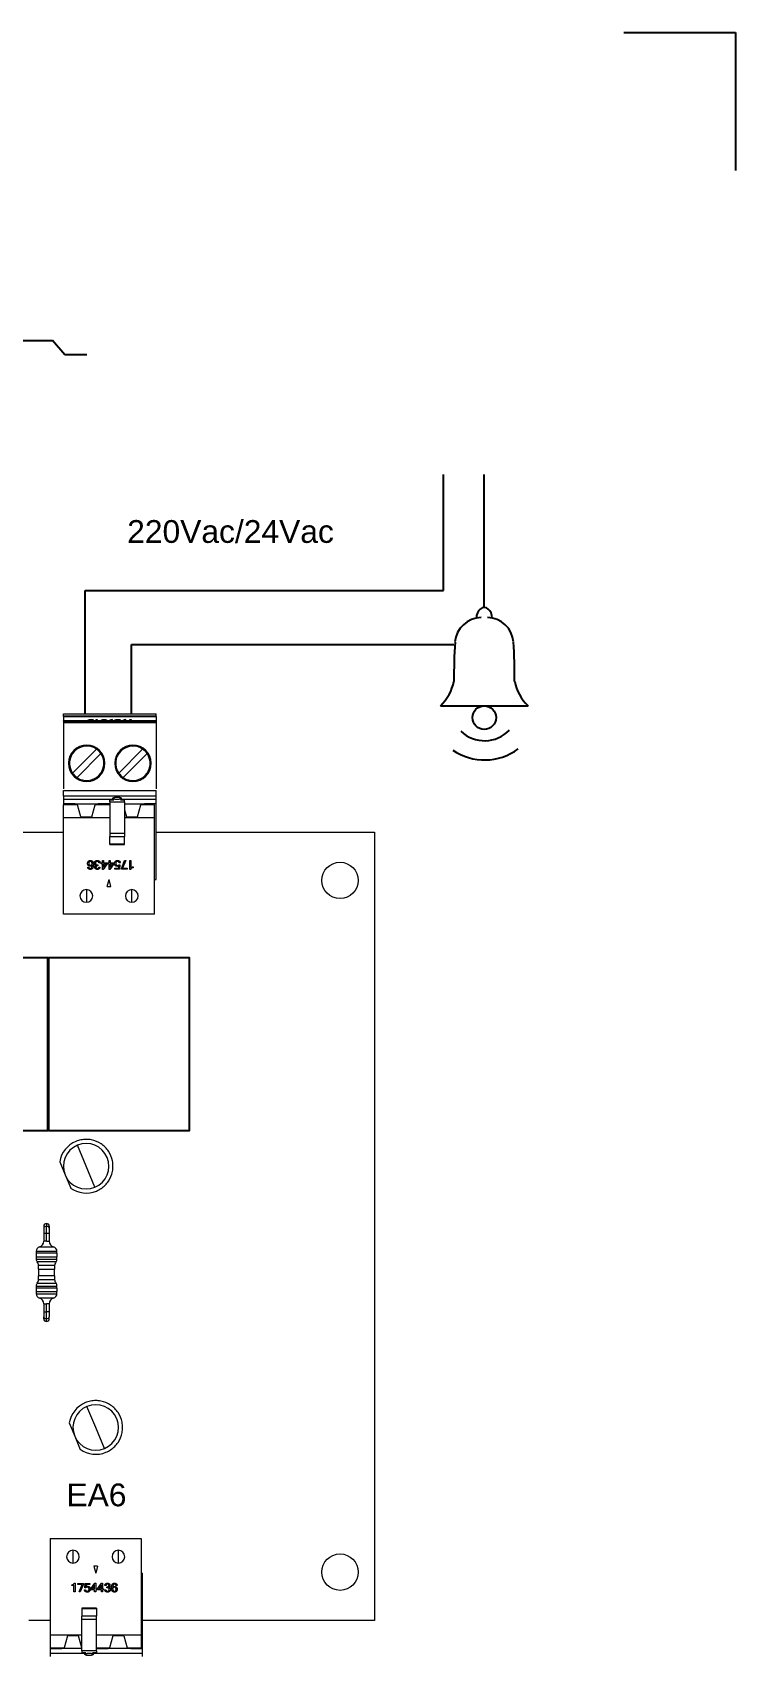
# Model space of a CAD drawing. Header units: millimetres. Extents: x -118 to 1430, y 370 to 1370.
# Drawn here: x 1352.7 to 1430, y 463 to 641.4 of the extents above; entities that cross this region are included whole.
import ezdxf

# ---------------------------------------------------------------- set-up
doc = ezdxf.new("R2010")
doc.units = ezdxf.units.MM
doc.layers.add('TANGENT EDGES', color=7, linetype='Continuous', lineweight=0)
doc.layers.add('VISIBLE', color=7, linetype='Continuous', lineweight=0)
doc.layers.add('Z100', color=9, linetype='Continuous', plot=False)
doc.styles.get("Standard").update_dxf_attribs({"font": 'arial.ttf'})

msp = doc.modelspace()

# ---------------------------------------------------------------- linework, layer by layer
for p, q in [((1348.18, 607.58), (1354.91, 607.58)), ((1356.28, 606.03), (1354.91, 607.58)), ((1358.67, 606.03), (1356.28, 606.03)), ((1397.88, 580.12), (1397.88, 592.87)), ((1402.37, 578.25), (1402.37, 592.87)), ((1358.51, 566.57), (1358.51, 580.12)), ((1358.51, 580.12), (1397.88, 580.12)), ((1363.59, 566.57), (1363.59, 574.2)), ((1363.59, 574.2), (1399.03, 574.2)), ((1397.56, 567.46), (1407.18, 567.46))]:
    msp.add_line(p, q)
for points in [[(1338.9, 539.78), (1338.9, 520.78), (1354.4, 520.78), (1354.4, 539.78)], [(1354.47, 539.78), (1354.47, 520.78), (1369.97, 520.78), (1369.97, 539.78)]]:
    msp.add_lwpolyline(points, close=True)
msp.add_circle((1402.37, 566.16), 1.3)
for centre, radius, start, end in [((1402.07, 574.22), 2.93, 90.9451, 175.0466), ((1402.67, 574.22), 2.93, 4.9534, 89.0549), ((1465.07, 570.36), 66.04, 176.4338, 180.1934), ((1339.67, 570.36), 66.04, 359.8066, 3.5662), ((1394.19, 571.05), 4.92, 313.204, 349.3347), ((1410.55, 571.05), 4.92, 190.6653, 226.796), ((1402.4, 567.41), 3.79, 226.3918, 316.3332), ((1402.41, 567.75), 6.24, 235.7625, 306.2634)]:
    msp.add_arc(centre, radius, start, end)
msp.add_ellipse((1402.37, 577.14), major_axis=(0, -1.11), ratio=0.774265, start_param=1.523546, end_param=4.759639)
at = {"layer": 'TANGENT EDGES'}
for p, q in [((1356.13, 566.37), (1366.29, 566.37)), ((1356.13, 565.77), (1366.29, 565.77)), ((1358.97, 565.8), (1358.97, 565.79)), ((1359.13, 565.94), (1359.13, 565.93)), ((1359.13, 565.88), (1359.13, 565.87)), ((1359.24, 565.8), (1359.24, 565.79)), ((1359.31, 565.93), (1359.31, 565.9)), ((1359.33, 565.87), (1359.33, 565.79)), ((1360.45, 565.8), (1360.45, 565.79)), ((1360.58, 565.94), (1360.58, 565.93)), ((1360.72, 565.8), (1360.72, 565.79)), ((1361.84, 565.93), (1361.84, 565.85)), ((1361.93, 565.86), (1361.93, 565.83)), ((1362.07, 565.94), (1362.07, 565.93)), ((1362.08, 565.85), (1362.08, 565.83)), ((1362.28, 565.93), (1362.28, 565.9)), ((1366.29, 565.57), (1356.13, 565.57)), ((1356.13, 558.14), (1366.29, 558.14)), ((1361.21, 557.14), (1361.66, 557.14)), ((1362.37, 557.14), (1362.81, 557.14)), ((1361.21, 553.11), (1362.81, 553.11)), ((1361.21, 552.29), (1362.81, 552.29)), ((1358.63, 547.27), (1358.63, 545.87)), ((1363.63, 545.87), (1363.63, 547.27)), ((1358.61, 516.88), (1357.66, 519.18)), ((1359.57, 514.56), (1358.62, 516.86)), ((1354.25, 510.57), (1354.25, 510.26)), ((1353.95, 509.51), (1354.25, 509.51)), ((1354.25, 508.62), (1353.95, 508.62)), ((1354.25, 509.51), (1354.25, 510.26)), ((1354.25, 508.62), (1354.25, 509.51)), ((1354.25, 509.51), (1354.56, 509.51)), ((1354.25, 508.62), (1354.56, 508.62)), ((1353.11, 507.52), (1355.4, 507.52)), ((1353.48, 508.01), (1355.02, 508.01)), ((1353.11, 506.67), (1355.4, 506.67)), ((1355.28, 506.35), (1353.22, 506.35)), ((1353.11, 503.71), (1355.4, 503.71)), ((1353.22, 504.03), (1355.28, 504.03)), ((1353.11, 502.86), (1355.4, 502.86)), ((1355.02, 502.37), (1353.48, 502.37)), ((1353.95, 501.76), (1354.25, 501.76)), ((1354.56, 501.76), (1354.25, 501.76)), ((1354.25, 500.87), (1354.25, 501.76)), ((1353.95, 500.87), (1354.25, 500.87)), ((1354.56, 500.87), (1354.25, 500.87)), ((1354.25, 500.12), (1354.25, 500.87)), ((1354.25, 499.81), (1354.25, 500.12)), ((1359.66, 488.18), (1358.7, 490.48)), ((1360.62, 485.86), (1359.66, 488.16)), ((1357.16, 474.67), (1357.16, 473.27)), ((1362.16, 473.27), (1362.16, 474.67)), ((1359.74, 468.25), (1358.14, 468.25)), ((1359.74, 467.43), (1358.14, 467.43)), ((1358.59, 463.4), (1358.14, 463.4)), ((1359.74, 463.4), (1359.29, 463.4))]:
    msp.add_line(p, q, dxfattribs=at)
for centre, radius, start, end in [((1358.63, 546.57), 0.7, 90, 270), ((1358.63, 546.57), 0.7, 270, 90), ((1363.63, 546.57), 0.7, 90, 270), ((1363.63, 546.57), 0.7, 270, 90), ((1358.61, 516.87), 0.01, 112.5227, 292.5227), ((1358.61, 516.87), 0.01, 292.5227, 112.5227), ((1359.66, 488.17), 0.01, 112.5227, 292.5227), ((1359.66, 488.17), 0.01, 292.5227, 112.5227), ((1357.16, 473.97), 0.7, 90, 270), ((1357.16, 473.97), 0.7, 270, 90), ((1362.16, 473.97), 0.7, 90, 270), ((1362.16, 473.97), 0.7, 270, 90)]:
    msp.add_arc(centre, radius, start, end, dxfattribs=at)
for centre, major_axis, start_param, end_param in [((1354.25, 510.05), (0.305, 0), 1.570796, 3.141593), ((1354.25, 510.05), (0.305, 0), 0, 1.570796), ((1354.25, 500.33), (0.305, 0), 3.141593, 4.712389), ((1354.25, 500.33), (-0.305, 0), 1.570796, 3.141593)]:
    msp.add_ellipse(centre, major_axis=major_axis, ratio=0.707107, start_param=start_param, end_param=end_param, dxfattribs=at)
at = {"layer": 'VISIBLE'}
for p, q in [((1356.13, 566.37), (1356.13, 566.57)), ((1356.13, 566.57), (1366.29, 566.57)), ((1356.13, 566.27), (1356.13, 566.37)), ((1356.13, 566.27), (1356.13, 565.79)), ((1356.13, 566.27), (1366.29, 566.27)), ((1366.29, 565.79), (1356.13, 565.79)), ((1356.13, 565.77), (1356.13, 565.79)), ((1356.13, 565.77), (1356.13, 558.34)), ((1356.13, 565.77), (1356.13, 565.57)), ((1358.89, 565.79), (1358.87, 565.79)), ((1358.91, 565.86), (1358.91, 565.85)), ((1358.91, 565.85), (1358.91, 565.79)), ((1359.4, 565.9), (1359.27, 565.9)), ((1359.29, 565.83), (1359.29, 565.79)), ((1359.71, 565.79), (1359.71, 565.94)), ((1359.71, 565.94), (1359.83, 565.94)), ((1359.83, 565.84), (1359.71, 565.84)), ((1359.83, 565.94), (1359.83, 565.81)), ((1359.83, 565.81), (1359.83, 565.79)), ((1360.06, 565.82), (1360.06, 565.8)), ((1360.4, 565.86), (1360.4, 565.79)), ((1360.77, 565.86), (1360.77, 565.79)), ((1361.01, 565.79), (1361.36, 565.94)), ((1361.01, 565.79), (1361.01, 565.79)), ((1361.5, 565.94), (1361.14, 565.79)), ((1361.14, 565.79), (1361.14, 565.79)), ((1361.14, 565.79), (1361.63, 565.79)), ((1361.36, 565.94), (1361.36, 565.88)), ((1361.36, 565.94), (1361.5, 565.94)), ((1361.63, 565.79), (1361.63, 565.79)), ((1361.79, 565.79), (1361.79, 565.79)), ((1361.79, 565.79), (1362.2, 565.79)), ((1361.88, 565.89), (1361.88, 565.84)), ((1362.2, 565.79), (1362.22, 565.84)), ((1362.2, 565.79), (1362.2, 565.79)), ((1362.22, 565.84), (1362.22, 565.79)), ((1362.38, 565.9), (1362.25, 565.9)), ((1362.25, 565.86), (1362.25, 565.79)), ((1362.25, 565.86), (1362.35, 565.86)), ((1362.35, 565.86), (1362.31, 565.79)), ((1362.5, 565.79), (1362.84, 565.94)), ((1362.5, 565.79), (1362.5, 565.79)), ((1362.98, 565.94), (1362.63, 565.79)), ((1362.63, 565.79), (1363.12, 565.79)), ((1362.63, 565.79), (1362.63, 565.79)), ((1362.84, 565.94), (1362.84, 565.88)), ((1362.84, 565.94), (1362.98, 565.94)), ((1363.12, 565.79), (1363.12, 565.79)), ((1363.42, 565.94), (1363.54, 565.94)), ((1363.42, 565.79), (1363.42, 565.94)), ((1363.54, 565.84), (1363.42, 565.84)), ((1363.54, 565.94), (1363.54, 565.81)), ((1363.54, 565.81), (1363.54, 565.79)), ((1363.77, 565.82), (1363.77, 565.8)), ((1366.29, 566.37), (1366.29, 566.57)), ((1366.29, 566.27), (1366.29, 566.37)), ((1366.29, 566.27), (1366.29, 565.79)), ((1366.29, 565.77), (1366.29, 565.79)), ((1366.29, 565.77), (1366.29, 558.34)), ((1366.29, 565.77), (1366.29, 565.57)), ((1359.74, 562.7), (1357.11, 560.07)), ((1357.61, 559.58), (1360.24, 562.21)), ((1362.19, 560.07), (1364.82, 562.7)), ((1365.32, 562.21), (1362.69, 559.58)), ((1356.13, 557.54), (1356.13, 558.14)), ((1356.13, 557.54), (1356.13, 557.17)), ((1366.29, 557.54), (1356.13, 557.54)), ((1361.63, 557.17), (1356.13, 557.17)), ((1356.13, 557.17), (1356.13, 556.67)), ((1361.21, 557.17), (1361.21, 557.14)), ((1361.21, 556.91), (1361.21, 557.14)), ((1361.21, 556.91), (1361.21, 553.48)), ((1361.21, 556.91), (1362.81, 556.91)), ((1366.29, 557.17), (1362.4, 557.17)), ((1362.81, 557.17), (1362.81, 557.14)), ((1362.81, 556.91), (1362.81, 557.14)), ((1362.81, 556.91), (1362.81, 553.48)), ((1366.29, 557.54), (1366.29, 558.14)), ((1366.29, 557.17), (1366.29, 557.54)), ((1366.29, 556.67), (1366.29, 557.17)), ((1356.13, 556.67), (1356.13, 556.57)), ((1357.42, 556.67), (1356.13, 556.67)), ((1357.66, 556.57), (1356.13, 556.57)), ((1356.13, 555.2), (1356.13, 556.57)), ((1356.13, 555.2), (1361.21, 555.2)), ((1356.13, 553.57), (1356.13, 555.2)), ((1357.42, 556.67), (1359.93, 556.67)), ((1357.42, 556.67), (1357.42, 556.57)), ((1358.03, 555.27), (1357.66, 556.57)), ((1358.03, 555.27), (1359.24, 555.27)), ((1359.24, 555.27), (1359.61, 556.57)), ((1361.21, 556.57), (1359.61, 556.57)), ((1361.21, 556.67), (1359.93, 556.67)), ((1359.93, 556.67), (1359.93, 556.57)), ((1362.81, 556.67), (1365.01, 556.67)), ((1362.81, 556.03), (1363.03, 555.27)), ((1362.81, 555.2), (1366.13, 555.2)), ((1363.03, 555.27), (1364.24, 555.27)), ((1364.24, 555.27), (1364.61, 556.57)), ((1366.13, 556.57), (1364.61, 556.57)), ((1365.01, 556.57), (1365.01, 556.67)), ((1366.29, 556.67), (1365.01, 556.67)), ((1366.13, 555.2), (1366.13, 556.57)), ((1366.13, 553.57), (1366.13, 555.2)), ((1366.29, 548.37), (1366.29, 556.67)), ((1350.72, 553.57), (1356.13, 553.57)), ((1356.13, 544.57), (1356.13, 553.57)), ((1361.21, 553.48), (1361.21, 553.11)), ((1361.21, 553.48), (1362.81, 553.48)), ((1362.81, 553.48), (1362.81, 553.11)), ((1366.13, 544.57), (1366.13, 553.57)), ((1366.29, 553.57), (1390.32, 553.57)), ((1390.32, 553.57), (1390.32, 466.97)), ((1361.21, 552.29), (1361.21, 553.11)), ((1361.21, 552.23), (1361.21, 552.29)), ((1361.21, 552.23), (1362.81, 552.23)), ((1362.81, 552.29), (1362.81, 553.11)), ((1362.81, 552.23), (1362.81, 552.29)), ((1358.79, 549.72), (1358.91, 549.72)), ((1359.85, 549.99), (1359.89, 549.99)), ((1359.89, 549.89), (1359.87, 549.89)), ((1359.89, 549.99), (1359.89, 549.89)), ((1360, 549.73), (1360.13, 549.73)), ((1360.14, 550.2), (1360.01, 550.2)), ((1360.26, 550.22), (1360.39, 550.22)), ((1360.26, 550.11), (1360.26, 550.22)), ((1360.39, 550.11), (1360.26, 550.11)), ((1360.39, 550.45), (1360.51, 550.45)), ((1360.39, 550.22), (1360.39, 550.45)), ((1360.39, 549.48), (1360.39, 550.11)), ((1360.92, 550.11), (1360.48, 549.48)), ((1360.51, 550.45), (1360.51, 550.22)), ((1360.51, 550.22), (1360.92, 550.22)), ((1360.51, 549.68), (1360.8, 550.11)), ((1360.51, 550.11), (1360.51, 549.68)), ((1360.8, 550.11), (1360.51, 550.11)), ((1360.92, 550.22), (1360.92, 550.11)), ((1361, 550.22), (1361.13, 550.22)), ((1361, 550.11), (1361, 550.22)), ((1361.13, 550.11), (1361, 550.11)), ((1361.13, 550.22), (1361.13, 550.45)), ((1361.13, 550.45), (1361.25, 550.45)), ((1361.13, 549.48), (1361.13, 550.11)), ((1361.66, 550.11), (1361.23, 549.48)), ((1361.25, 550.45), (1361.25, 550.22)), ((1361.25, 550.22), (1361.66, 550.22)), ((1361.25, 550.11), (1361.25, 549.68)), ((1361.25, 549.68), (1361.55, 550.11)), ((1361.55, 550.11), (1361.25, 550.11)), ((1361.66, 550.22), (1361.66, 550.11)), ((1361.78, 549.5), (1361.78, 549.61)), ((1361.78, 549.61), (1362.19, 549.61)), ((1362.19, 549.61), (1362.21, 549.87)), ((1362.37, 550.2), (1362.24, 550.2)), ((1362.24, 550), (1362.33, 550)), ((1362.33, 550), (1362.29, 549.5)), ((1362.48, 549.58), (1362.83, 550.45)), ((1362.97, 550.45), (1362.61, 549.61)), ((1362.61, 549.61), (1363.1, 549.61)), ((1362.83, 550.45), (1362.97, 550.45)), ((1363.1, 549.61), (1363.1, 549.5)), ((1363.41, 549.48), (1363.41, 550.45)), ((1363.41, 550.45), (1363.53, 550.45)), ((1363.53, 550.45), (1363.53, 549.7)), ((1363.76, 549.75), (1363.76, 549.65)), ((1360.48, 549.48), (1360.39, 549.48)), ((1360.93, 547.62), (1361.13, 548.37)), ((1361.23, 549.48), (1361.13, 549.48)), ((1361.34, 547.62), (1361.13, 548.37)), ((1362.29, 549.5), (1361.78, 549.5)), ((1362.48, 549.5), (1362.48, 549.58)), ((1363.1, 549.5), (1362.48, 549.5)), ((1363.5, 549.48), (1363.41, 549.48)), ((1366.13, 548.37), (1366.29, 548.37)), ((1360.93, 547.62), (1361.34, 547.62)), ((1366.13, 544.57), (1356.13, 544.57)), ((1355.71, 517.36), (1356.31, 515.91)), ((1356.31, 515.91), (1356.91, 514.46)), ((1353.95, 510.27), (1353.95, 510.05)), ((1353.95, 510.05), (1353.95, 509.51)), ((1353.95, 509.51), (1353.95, 508.62)), ((1354.56, 510.27), (1354.56, 510.05)), ((1354.56, 510.05), (1354.56, 509.51)), ((1354.56, 509.51), (1354.56, 508.62)), ((1355.41, 507.3), (1353.1, 507.3)), ((1353.1, 507.3), (1353.1, 506.92)), ((1353.1, 506.92), (1355.41, 506.92)), ((1353.11, 507.52), (1353.11, 507.3)), ((1353.11, 506.92), (1353.11, 506.67)), ((1355.4, 507.3), (1355.4, 507.52)), ((1355.4, 506.67), (1355.4, 506.92)), ((1355.41, 506.92), (1355.41, 507.3)), ((1355.16, 505.95), (1353.35, 505.95)), ((1353.35, 505.95), (1353.35, 505.57)), ((1353.35, 505.57), (1355.16, 505.57)), ((1353.36, 505.57), (1353.36, 504.81)), ((1355.14, 504.81), (1355.14, 505.57)), ((1355.16, 505.57), (1355.16, 505.95)), ((1355.41, 503.49), (1353.1, 503.49)), ((1353.1, 503.49), (1353.1, 503.11)), ((1353.11, 503.71), (1353.11, 503.49)), ((1355.16, 504.81), (1353.35, 504.81)), ((1353.35, 504.81), (1353.35, 504.43)), ((1353.35, 504.43), (1355.16, 504.43)), ((1355.16, 504.43), (1355.16, 504.81)), ((1355.4, 503.49), (1355.4, 503.71)), ((1355.41, 503.11), (1355.41, 503.49)), ((1353.1, 503.11), (1355.41, 503.11)), ((1353.11, 503.11), (1353.11, 502.86)), ((1353.95, 501.76), (1353.95, 500.87)), ((1354.56, 501.76), (1354.56, 500.87)), ((1355.4, 502.86), (1355.4, 503.11)), ((1353.95, 500.87), (1353.95, 500.33)), ((1353.95, 500.11), (1353.95, 500.33)), ((1354.56, 500.87), (1354.56, 500.33)), ((1354.56, 500.11), (1354.56, 500.33)), ((1356.75, 488.66), (1357.35, 487.21)), ((1357.35, 487.21), (1357.95, 485.76)), ((1354.66, 475.97), (1354.66, 466.97)), ((1354.66, 475.97), (1364.66, 475.97)), ((1364.66, 475.97), (1364.66, 466.97)), ((1359.86, 472.92), (1359.46, 472.92)), ((1359.46, 472.92), (1359.66, 472.17)), ((1359.86, 472.92), (1359.66, 472.17)), ((1364.66, 472.17), (1364.82, 472.17)), ((1364.82, 463.87), (1364.82, 472.17)), ((1357.04, 470.79), (1357.04, 470.89)), ((1357.26, 470.09), (1357.26, 470.84)), ((1357.39, 470.09), (1357.26, 470.09)), ((1357.29, 471.06), (1357.39, 471.06)), ((1357.39, 471.06), (1357.39, 470.09)), ((1357.69, 470.93), (1357.69, 471.04)), ((1357.69, 471.04), (1358.31, 471.04)), ((1358.18, 470.93), (1357.69, 470.93)), ((1357.83, 470.09), (1358.18, 470.93)), ((1357.96, 470.09), (1357.83, 470.09)), ((1358.31, 470.96), (1357.96, 470.09)), ((1358.31, 471.04), (1358.31, 470.96)), ((1358.43, 470.34), (1358.55, 470.34)), ((1358.46, 470.54), (1358.5, 471.04)), ((1358.56, 470.54), (1358.46, 470.54)), ((1358.5, 471.04), (1359.01, 471.04)), ((1358.61, 470.93), (1358.59, 470.67)), ((1359.01, 470.93), (1358.61, 470.93)), ((1359.01, 471.04), (1359.01, 470.93)), ((1359.13, 470.43), (1359.57, 471.06)), ((1359.13, 470.32), (1359.13, 470.43)), ((1359.54, 470.32), (1359.13, 470.32)), ((1359.54, 470.86), (1359.25, 470.43)), ((1359.25, 470.43), (1359.54, 470.43)), ((1359.54, 470.43), (1359.54, 470.86)), ((1359.54, 470.09), (1359.54, 470.32)), ((1359.66, 470.09), (1359.54, 470.09)), ((1359.57, 471.06), (1359.66, 471.06)), ((1359.66, 471.06), (1359.66, 470.43)), ((1359.66, 470.43), (1359.79, 470.43)), ((1359.66, 470.32), (1359.66, 470.09)), ((1359.79, 470.32), (1359.66, 470.32)), ((1359.79, 470.43), (1359.79, 470.32)), ((1359.87, 470.43), (1360.31, 471.06)), ((1359.87, 470.32), (1359.87, 470.43)), ((1360.28, 470.32), (1359.87, 470.32)), ((1360.28, 470.86), (1359.99, 470.43)), ((1359.99, 470.43), (1360.28, 470.43)), ((1360.28, 470.43), (1360.28, 470.86)), ((1360.28, 470.09), (1360.28, 470.32)), ((1360.41, 470.09), (1360.28, 470.09)), ((1360.31, 471.06), (1360.41, 471.06)), ((1360.41, 471.06), (1360.41, 470.43)), ((1360.41, 470.43), (1360.53, 470.43)), ((1360.53, 470.32), (1360.41, 470.32)), ((1360.41, 470.32), (1360.41, 470.09)), ((1360.53, 470.43), (1360.53, 470.32)), ((1360.65, 470.34), (1360.78, 470.34)), ((1360.79, 470.81), (1360.67, 470.81)), ((1360.9, 470.55), (1360.9, 470.65)), ((1360.9, 470.65), (1360.93, 470.65)), ((1360.95, 470.55), (1360.9, 470.55)), ((1362.01, 470.82), (1361.88, 470.82)), ((1359.74, 468.31), (1358.14, 468.31)), ((1358.14, 468.31), (1358.14, 468.25)), ((1358.14, 468.25), (1358.14, 467.43)), ((1359.74, 468.31), (1359.74, 468.25)), ((1359.74, 468.25), (1359.74, 467.43)), ((1354.66, 466.97), (1352.32, 466.97)), ((1354.66, 466.97), (1354.66, 465.34)), ((1358.14, 467.06), (1358.14, 467.43)), ((1359.74, 467.06), (1358.14, 467.06)), ((1358.14, 463.63), (1358.14, 467.06)), ((1359.74, 467.06), (1359.74, 467.43)), ((1359.74, 463.63), (1359.74, 467.06)), ((1364.66, 466.97), (1364.66, 465.34)), ((1390.32, 466.97), (1364.82, 466.97)), ((1358.14, 465.34), (1354.66, 465.34)), ((1354.66, 465.34), (1354.66, 463.97)), ((1354.66, 463.97), (1356.18, 463.97)), ((1354.66, 463.97), (1354.66, 463.87)), ((1355.94, 463.97), (1355.94, 463.87)), ((1356.55, 465.27), (1356.18, 463.97)), ((1357.76, 465.27), (1356.55, 465.27)), ((1358.13, 463.97), (1357.76, 465.27)), ((1358.13, 463.97), (1358.14, 463.97)), ((1364.66, 465.34), (1359.74, 465.34)), ((1359.74, 463.97), (1361.18, 463.97)), ((1361.02, 463.87), (1361.02, 463.97)), ((1361.55, 465.27), (1361.18, 463.97)), ((1362.76, 465.27), (1361.55, 465.27)), ((1362.76, 465.27), (1363.13, 463.97)), ((1363.13, 463.97), (1364.66, 463.97)), ((1363.53, 463.87), (1363.53, 463.97)), ((1364.66, 465.34), (1364.66, 463.97)), ((1354.66, 463.87), (1354.66, 463.37)), ((1354.66, 463.87), (1355.94, 463.87)), ((1354.66, 463.37), (1358.56, 463.37)), ((1354.66, 463.37), (1354.66, 463)), ((1358.14, 463.87), (1355.94, 463.87)), ((1359.74, 463.63), (1358.14, 463.63)), ((1358.14, 463.63), (1358.14, 463.4)), ((1358.14, 463.37), (1358.14, 463.4)), ((1359.32, 463.37), (1364.82, 463.37)), ((1359.74, 463.87), (1361.02, 463.87)), ((1359.74, 463.63), (1359.74, 463.4)), ((1359.74, 463.37), (1359.74, 463.4)), ((1363.53, 463.87), (1361.02, 463.87)), ((1363.53, 463.87), (1364.82, 463.87)), ((1364.82, 463.37), (1364.82, 463.87)), ((1364.82, 463), (1364.82, 463.37))]:
    msp.add_line(p, q, dxfattribs=at)
for centre in [(1386.52, 548.27), (1386.52, 472.27)]:
    msp.add_circle(centre, 2, dxfattribs=at)
for centre, radius, start, end in [((1358.67, 561.14), 2, 90, 270), ((1358.67, 561.14), 1.89, 135, 214.3365), ((1358.67, 561.14), 1.89, 55.6635, 135), ((1358.67, 561.14), 2, 270, 90), ((1358.67, 561.14), 1.89, 34.3365, 55.6635), ((1358.67, 561.14), 1.89, 315, 34.3365), ((1363.75, 561.14), 2, 90, 270), ((1363.75, 561.14), 1.89, 135, 214.3365), ((1363.75, 561.14), 1.89, 55.6635, 135), ((1363.75, 561.14), 2, 270, 90), ((1363.75, 561.14), 1.89, 34.3365, 55.6635), ((1363.75, 561.14), 1.89, 315, 34.3365), ((1358.67, 561.14), 1.89, 214.3365, 235.6635), ((1358.67, 561.14), 1.89, 235.6635, 315), ((1363.75, 561.14), 1.89, 214.3365, 235.6635), ((1363.75, 561.14), 1.89, 235.6635, 315), ((1358.61, 516.87), 2.95, 112.5227, 170.4589), ((1358.61, 516.87), 2.95, 101.2727, 112.5227), ((1358.61, 516.87), 2.5, 292.5227, 112.5227), ((1358.61, 516.87), 2.95, 90.0227, 101.2727), ((1358.61, 516.87), 2.95, 78.7727, 90.0227), ((1358.61, 516.87), 2.95, 56.2727, 78.7727), ((1358.61, 516.87), 2.95, 45.0227, 56.2727), ((1358.61, 516.87), 2.5, 112.5227, 292.5227), ((1358.61, 516.87), 2.95, 33.7727, 45.0227), ((1358.61, 516.87), 2.95, 11.2727, 33.7727), ((1358.61, 516.87), 2.95, 326.2727, 348.7727), ((1358.61, 516.87), 2.95, 0.0227, 11.2727), ((1358.61, 516.87), 2.95, 348.7727, 0.0227), ((1358.61, 516.87), 2.95, 234.5865, 292.5227), ((1358.61, 516.87), 2.95, 292.5227, 303.7727), ((1358.61, 516.87), 2.95, 303.7727, 315.0227), ((1358.61, 516.87), 2.95, 315.0227, 326.2727), ((1354.25, 510.27), 0.305, 90, 180), ((1354.25, 510.27), 0.305, 0, 90), ((1353.31, 508.62), 0.635, 285.466, 0), ((1355.19, 508.62), 0.635, 180, 254.534), ((1353.62, 507.52), 0.508, 105.466, 180), ((1354.89, 507.52), 0.508, 0, 74.534), ((1353.62, 506.67), 0.508, 180, 218.9424), ((1352.73, 505.95), 0.635, 0, 38.9424), ((1355.78, 505.95), 0.635, 141.0576, 180), ((1354.89, 506.67), 0.508, 321.0576, 0), ((1353.62, 503.71), 0.508, 141.0576, 180), ((1352.73, 504.43), 0.635, 321.0576, 0), ((1355.78, 504.43), 0.635, 180, 218.9424), ((1354.89, 503.71), 0.508, 0, 38.9424), ((1353.62, 502.86), 0.508, 180, 254.534), ((1353.31, 501.76), 0.635, 0, 74.534), ((1355.19, 501.76), 0.635, 105.466, 180), ((1354.89, 502.86), 0.508, 285.466, 0), ((1354.25, 500.11), 0.305, 180, 270), ((1354.25, 500.11), 0.305, 270, 0), ((1359.66, 488.17), 2.95, 112.5227, 170.4589), ((1359.66, 488.17), 2.95, 101.2727, 112.5227), ((1359.66, 488.17), 2.95, 90.0227, 101.2727), ((1359.66, 488.17), 2.95, 78.7727, 90.0227), ((1359.66, 488.17), 2.95, 56.2727, 78.7727), ((1359.66, 488.17), 2.5, 112.5227, 292.5227), ((1359.66, 488.17), 2.5, 292.5227, 112.5227), ((1359.66, 488.17), 2.95, 45.0227, 56.2727), ((1359.66, 488.17), 2.95, 33.7727, 45.0227), ((1359.66, 488.17), 2.95, 11.2727, 33.7727), ((1359.66, 488.17), 2.95, 326.2727, 348.7727), ((1359.66, 488.17), 2.95, 0.0227, 11.2727), ((1359.66, 488.17), 2.95, 348.7727, 0.0227), ((1359.66, 488.17), 2.95, 234.5865, 292.5227), ((1359.66, 488.17), 2.95, 292.5227, 303.7727), ((1359.66, 488.17), 2.95, 303.7727, 315.0227), ((1359.66, 488.17), 2.95, 315.0227, 326.2727)]:
    msp.add_arc(centre, radius, start, end, dxfattribs=at)
for points in [[(1358.79, 565.85), (1358.79, 565.94), (1359.13, 565.94)], [(1358.87, 565.79), (1358.79, 565.81), (1358.79, 565.85)], [(1358.83, 565.81), (1358.86, 565.82), (1358.91, 565.83)], [(1358.98, 565.91), (1358.92, 565.89), (1358.91, 565.86)], [(1358.91, 565.86), (1359.01, 565.88), (1359.13, 565.88)], [(1359.11, 565.87), (1359.01, 565.87), (1358.91, 565.85)], [(1358.91, 565.85), (1358.91, 565.82), (1358.97, 565.8)], [(1358.97, 565.8), (1359.01, 565.79), (1359.07, 565.79)], [(1359.12, 565.93), (1359.03, 565.93), (1358.98, 565.91)], [(1359.24, 565.86), (1359.19, 565.87), (1359.11, 565.87)], [(1359.27, 565.9), (1359.26, 565.93), (1359.12, 565.93)], [(1359.13, 565.94), (1359.23, 565.94), (1359.31, 565.93)], [(1359.13, 565.88), (1359.25, 565.88), (1359.33, 565.87)], [(1359.15, 565.79), (1359.21, 565.79), (1359.24, 565.8)], [(1359.29, 565.83), (1359.29, 565.84), (1359.24, 565.86)], [(1359.24, 565.8), (1359.29, 565.81), (1359.29, 565.83)], [(1359.31, 565.93), (1359.38, 565.92), (1359.4, 565.9)], [(1359.33, 565.87), (1359.41, 565.85), (1359.41, 565.83)], [(1359.41, 565.83), (1359.41, 565.81), (1359.34, 565.79)], [(1359.83, 565.81), (1359.91, 565.82), (1360.06, 565.82)], [(1360.06, 565.8), (1359.92, 565.8), (1359.85, 565.79)], [(1360.27, 565.86), (1360.27, 565.94), (1360.58, 565.94)], [(1360.37, 565.79), (1360.27, 565.81), (1360.27, 565.86)], [(1360.31, 565.81), (1360.34, 565.83), (1360.4, 565.83)], [(1360.45, 565.91), (1360.4, 565.9), (1360.4, 565.86)], [(1360.4, 565.86), (1360.4, 565.82), (1360.45, 565.8)], [(1360.58, 565.93), (1360.49, 565.93), (1360.45, 565.91)], [(1360.45, 565.8), (1360.48, 565.79), (1360.54, 565.79)], [(1360.58, 565.94), (1360.89, 565.94), (1360.89, 565.86)], [(1360.72, 565.91), (1360.67, 565.93), (1360.58, 565.93)], [(1360.62, 565.79), (1360.68, 565.79), (1360.72, 565.8)], [(1360.77, 565.86), (1360.77, 565.9), (1360.72, 565.91)], [(1360.72, 565.8), (1360.77, 565.82), (1360.77, 565.86)], [(1360.77, 565.83), (1360.82, 565.83), (1360.86, 565.81)], [(1360.89, 565.86), (1360.89, 565.81), (1360.8, 565.79)], [(1361.75, 565.88), (1361.75, 565.91), (1361.84, 565.93)], [(1361.84, 565.85), (1361.75, 565.86), (1361.75, 565.88)], [(1361.84, 565.93), (1361.93, 565.94), (1362.07, 565.94)], [(1362.05, 565.83), (1361.93, 565.83), (1361.84, 565.85)], [(1361.93, 565.92), (1361.88, 565.9), (1361.88, 565.89)], [(1361.88, 565.89), (1361.88, 565.87), (1361.93, 565.86)], [(1362.07, 565.93), (1361.99, 565.93), (1361.93, 565.92)], [(1361.93, 565.86), (1361.99, 565.85), (1362.08, 565.85)], [(1362.22, 565.84), (1362.15, 565.83), (1362.05, 565.83)], [(1362.07, 565.94), (1362.2, 565.94), (1362.28, 565.93)], [(1362.19, 565.92), (1362.14, 565.93), (1362.07, 565.93)], [(1362.08, 565.85), (1362.18, 565.85), (1362.25, 565.86)], [(1362.25, 565.9), (1362.24, 565.91), (1362.19, 565.92)], [(1362.28, 565.93), (1362.37, 565.92), (1362.38, 565.9)], [(1363.54, 565.81), (1363.62, 565.82), (1363.77, 565.82)], [(1363.77, 565.8), (1363.63, 565.8), (1363.56, 565.79)], [(1358.77, 550.14), (1358.77, 550.28), (1358.85, 550.37)], [(1358.85, 549.92), (1358.77, 550.01), (1358.77, 550.14)], [(1358.88, 549.54), (1358.8, 549.6), (1358.79, 549.72)], [(1358.85, 550.37), (1358.93, 550.47), (1359.07, 550.47)], [(1359.06, 549.83), (1358.94, 549.83), (1358.85, 549.92)], [(1358.95, 550.31), (1358.9, 550.24), (1358.9, 550.15)], [(1358.9, 550.15), (1358.9, 550.05), (1358.95, 549.99)], [(1358.91, 549.72), (1358.93, 549.58), (1359.07, 549.58)], [(1359.07, 550.37), (1358.99, 550.37), (1358.95, 550.31)], [(1358.95, 549.99), (1358.99, 549.93), (1359.08, 549.93)], [(1359.4, 550), (1359.4, 549.48), (1359.06, 549.48)], [(1359.27, 549.94), (1359.18, 549.83), (1359.06, 549.83)], [(1359.07, 550.47), (1359.22, 550.47), (1359.31, 550.35)], [(1359.22, 550.28), (1359.16, 550.37), (1359.07, 550.37)], [(1359.07, 549.58), (1359.15, 549.58), (1359.21, 549.67)], [(1359.08, 549.93), (1359.18, 549.93), (1359.27, 550.03)], [(1359.21, 549.67), (1359.26, 549.76), (1359.27, 549.94)], [(1359.27, 550.03), (1359.27, 550.19), (1359.22, 550.28)], [(1359.31, 550.35), (1359.4, 550.23), (1359.4, 550)], [(1359.51, 550.17), (1359.51, 550.3), (1359.6, 550.38)], [(1359.56, 550.02), (1359.51, 550.08), (1359.51, 550.17)], [(1359.7, 549.93), (1359.61, 549.95), (1359.56, 550.02)], [(1359.56, 549.73), (1359.56, 549.79), (1359.59, 549.84)], [(1359.64, 549.55), (1359.56, 549.62), (1359.56, 549.73)], [(1359.59, 549.84), (1359.63, 549.9), (1359.7, 549.93)], [(1359.6, 550.38), (1359.69, 550.47), (1359.83, 550.47)], [(1359.69, 550.32), (1359.64, 550.26), (1359.64, 550.17)], [(1359.64, 550.17), (1359.64, 550.08), (1359.69, 550.03)], [(1359.83, 550.37), (1359.74, 550.37), (1359.69, 550.32)], [(1359.69, 550.03), (1359.75, 549.99), (1359.85, 549.99)], [(1359.87, 549.89), (1359.69, 549.89), (1359.69, 549.73)], [(1359.69, 549.73), (1359.69, 549.65), (1359.73, 549.61)], [(1359.73, 549.61), (1359.77, 549.58), (1359.84, 549.58)], [(1359.83, 550.47), (1359.96, 550.47), (1360.05, 550.39)], [(1359.96, 550.32), (1359.92, 550.37), (1359.83, 550.37)], [(1359.84, 549.58), (1359.98, 549.58), (1360, 549.73)], [(1360.01, 550.2), (1360.01, 550.27), (1359.96, 550.32)], [(1360.13, 549.73), (1360.11, 549.61), (1360.03, 549.54)], [(1360.05, 550.39), (1360.13, 550.32), (1360.14, 550.2)], [(1361.73, 550.13), (1361.73, 550.27), (1361.82, 550.37)], [(1361.82, 549.9), (1361.73, 549.99), (1361.73, 550.13)], [(1361.82, 550.37), (1361.91, 550.47), (1362.06, 550.47)], [(1362.03, 549.82), (1361.91, 549.82), (1361.82, 549.9)], [(1361.92, 550.3), (1361.86, 550.24), (1361.86, 550.14)], [(1361.86, 550.14), (1361.86, 550.04), (1361.92, 549.98)], [(1362.06, 550.37), (1361.97, 550.37), (1361.92, 550.3)], [(1361.92, 549.98), (1361.97, 549.92), (1362.06, 549.92)], [(1362.21, 549.87), (1362.14, 549.82), (1362.03, 549.82)], [(1362.06, 550.47), (1362.18, 550.47), (1362.27, 550.4)], [(1362.18, 550.33), (1362.13, 550.37), (1362.06, 550.37)], [(1362.06, 549.92), (1362.16, 549.92), (1362.24, 550)], [(1362.24, 550.2), (1362.23, 550.29), (1362.18, 550.33)], [(1362.27, 550.4), (1362.35, 550.33), (1362.37, 550.2)], [(1363.76, 549.65), (1363.53, 549.65), (1363.5, 549.48)], [(1363.53, 549.7), (1363.6, 549.75), (1363.76, 549.75)], [(1359.06, 549.48), (1358.95, 549.48), (1358.88, 549.54)], [(1359.84, 549.48), (1359.71, 549.48), (1359.64, 549.55)], [(1360.03, 549.54), (1359.96, 549.48), (1359.84, 549.48)], [(1357.04, 470.89), (1357.26, 470.89), (1357.29, 471.06)], [(1357.26, 470.84), (1357.19, 470.79), (1357.04, 470.79)], [(1358.53, 470.14), (1358.44, 470.21), (1358.43, 470.34)], [(1358.73, 470.07), (1358.61, 470.07), (1358.53, 470.14)], [(1358.55, 470.34), (1358.56, 470.25), (1358.61, 470.21)], [(1358.73, 470.62), (1358.63, 470.62), (1358.56, 470.54)], [(1358.59, 470.67), (1358.66, 470.72), (1358.76, 470.72)], [(1358.61, 470.21), (1358.66, 470.17), (1358.73, 470.17)], [(1358.88, 470.56), (1358.82, 470.62), (1358.73, 470.62)], [(1358.73, 470.17), (1358.82, 470.17), (1358.88, 470.24)], [(1358.97, 470.17), (1358.88, 470.07), (1358.73, 470.07)], [(1358.76, 470.72), (1358.88, 470.72), (1358.97, 470.64)], [(1358.93, 470.4), (1358.93, 470.5), (1358.88, 470.56)], [(1358.88, 470.24), (1358.93, 470.3), (1358.93, 470.4)], [(1358.97, 470.64), (1359.06, 470.55), (1359.06, 470.41)], [(1359.06, 470.41), (1359.06, 470.27), (1358.97, 470.17)], [(1360.75, 470.15), (1360.66, 470.22), (1360.65, 470.34)], [(1360.67, 470.81), (1360.68, 470.93), (1360.76, 471)], [(1360.97, 470.07), (1360.83, 470.07), (1360.75, 470.15)], [(1360.76, 471), (1360.84, 471.06), (1360.95, 471.06)], [(1360.78, 470.34), (1360.78, 470.27), (1360.83, 470.22)], [(1360.96, 470.96), (1360.81, 470.96), (1360.79, 470.81)], [(1360.83, 470.22), (1360.88, 470.17), (1360.97, 470.17)], [(1360.93, 470.65), (1361.11, 470.65), (1361.11, 470.82)], [(1360.95, 471.06), (1361.08, 471.06), (1361.16, 470.99)], [(1361.1, 470.51), (1361.05, 470.55), (1360.95, 470.55)], [(1361.07, 470.93), (1361.03, 470.96), (1360.96, 470.96)], [(1360.97, 470.17), (1361.05, 470.17), (1361.1, 470.23)], [(1361.19, 470.16), (1361.1, 470.07), (1360.97, 470.07)], [(1361.11, 470.82), (1361.11, 470.89), (1361.07, 470.93)], [(1361.2, 470.7), (1361.17, 470.64), (1361.1, 470.61)], [(1361.1, 470.61), (1361.19, 470.59), (1361.23, 470.53)], [(1361.15, 470.37), (1361.15, 470.46), (1361.1, 470.51)], [(1361.1, 470.23), (1361.15, 470.28), (1361.15, 470.37)], [(1361.16, 470.99), (1361.23, 470.92), (1361.23, 470.81)], [(1361.28, 470.37), (1361.28, 470.24), (1361.19, 470.16)], [(1361.23, 470.81), (1361.23, 470.75), (1361.2, 470.7)], [(1361.23, 470.53), (1361.28, 470.46), (1361.28, 470.37)], [(1361.4, 470.54), (1361.4, 471.06), (1361.73, 471.06)], [(1361.48, 470.19), (1361.4, 470.31), (1361.4, 470.54)], [(1361.72, 470.07), (1361.57, 470.07), (1361.48, 470.19)], [(1361.59, 470.87), (1361.53, 470.78), (1361.52, 470.6)], [(1361.52, 470.6), (1361.62, 470.71), (1361.74, 470.71)], [(1361.72, 470.61), (1361.62, 470.61), (1361.52, 470.51)], [(1361.52, 470.51), (1361.52, 470.35), (1361.58, 470.26)], [(1361.58, 470.26), (1361.63, 470.17), (1361.72, 470.17)], [(1361.73, 470.96), (1361.64, 470.96), (1361.59, 470.87)], [(1361.85, 470.55), (1361.8, 470.61), (1361.72, 470.61)], [(1361.72, 470.17), (1361.8, 470.17), (1361.85, 470.23)], [(1361.94, 470.17), (1361.86, 470.07), (1361.72, 470.07)], [(1361.73, 471.06), (1361.84, 471.06), (1361.92, 471)], [(1361.88, 470.82), (1361.86, 470.96), (1361.73, 470.96)], [(1361.74, 470.71), (1361.86, 470.71), (1361.94, 470.62)], [(1361.9, 470.39), (1361.9, 470.49), (1361.85, 470.55)], [(1361.85, 470.23), (1361.9, 470.3), (1361.9, 470.39)], [(1361.92, 471), (1361.99, 470.94), (1362.01, 470.82)], [(1361.94, 470.62), (1362.02, 470.53), (1362.02, 470.4)], [(1362.02, 470.4), (1362.02, 470.26), (1361.94, 470.17)]]:
    msp.add_open_spline(points, degree=2, dxfattribs=at)
for points, knots in [([(1361.56, 557.28), (1361.56, 557.29), (1361.56, 557.29), (1361.56, 557.3), (1361.56, 557.3), (1361.56, 557.31), (1361.56, 557.31), (1361.56, 557.32), (1361.56, 557.32), (1361.56, 557.33), (1361.57, 557.33), (1361.57, 557.34), (1361.58, 557.34)], [0.6597773, 0.6597773, 0.6597773, 0.6597773, 0.7028642, 0.7028642, 0.7028642, 0.7568669, 0.7568669, 0.7568669, 0.8111794, 0.8111794, 0.8111794, 0.8654371, 0.8654371, 0.8654371, 0.8654371]), ([(1362.01, 557.17), (1362, 557.17), (1361.98, 557.17), (1361.96, 557.17), (1361.94, 557.17), (1361.92, 557.17), (1361.91, 557.17), (1361.87, 557.18), (1361.84, 557.18), (1361.81, 557.18), (1361.77, 557.19), (1361.74, 557.2), (1361.72, 557.2), (1361.7, 557.21), (1361.69, 557.21), (1361.68, 557.21), (1361.67, 557.22), (1361.65, 557.22), (1361.64, 557.22), (1361.63, 557.23), (1361.62, 557.23), (1361.61, 557.24), (1361.61, 557.24), (1361.6, 557.25), (1361.59, 557.25), (1361.58, 557.26), (1361.58, 557.26), (1361.57, 557.27), (1361.57, 557.27), (1361.56, 557.28), (1361.56, 557.28), (1361.56, 557.28), (1361.56, 557.28), (1361.56, 557.28)], [0, 0, 0, 0, 0.054, 0.054, 0.054, 0.1081119, 0.1081119, 0.1081119, 0.2160335, 0.2160335, 0.2160335, 0.3239429, 0.3239429, 0.3239429, 0.3778641, 0.3778641, 0.3778641, 0.4319972, 0.4319972, 0.4319972, 0.4862463, 0.4862463, 0.4862463, 0.5402406, 0.5402406, 0.5402406, 0.5943776, 0.5943776, 0.5943776, 0.6487161, 0.6487161, 0.6487161, 0.6597773, 0.6597773, 0.6597773, 0.6597773]), ([(1361.58, 557.34), (1361.58, 557.35), (1361.59, 557.35), (1361.59, 557.35), (1361.59, 557.35), (1361.6, 557.36), (1361.6, 557.36), (1361.61, 557.36), (1361.61, 557.37), (1361.62, 557.37), (1361.62, 557.37), (1361.63, 557.37), (1361.64, 557.38), (1361.64, 557.38), (1361.65, 557.38), (1361.66, 557.38), (1361.66, 557.39), (1361.67, 557.39), (1361.68, 557.39), (1361.69, 557.4), (1361.71, 557.4), (1361.73, 557.4)], [0.8611269, 0.8611269, 0.8611269, 0.8611269, 0.8938324, 0.8938324, 0.8938324, 0.9265792, 0.9265792, 0.9265792, 0.959467, 0.959467, 0.959467, 0.9924119, 0.9924119, 0.9924119, 1.0253249, 1.0253249, 1.0253249, 1.0581198, 1.0581198, 1.0581198, 1.1235306, 1.1235306, 1.1235306, 1.1235306]), ([(1361.73, 557.4), (1361.74, 557.41), (1361.75, 557.41), (1361.76, 557.41), (1361.77, 557.41), (1361.78, 557.41), (1361.79, 557.42), (1361.8, 557.42), (1361.81, 557.42), (1361.83, 557.42), (1361.84, 557.42), (1361.85, 557.42), (1361.86, 557.43), (1361.87, 557.43), (1361.89, 557.43), (1361.9, 557.43), (1361.91, 557.43), (1361.92, 557.43), (1361.94, 557.43), (1361.95, 557.43), (1361.96, 557.43), (1361.98, 557.43), (1361.99, 557.43), (1362, 557.43), (1362.01, 557.43)], [1.1221288, 1.1221288, 1.1221288, 1.1221288, 1.1611473, 1.1611473, 1.1611473, 1.2000646, 1.2000646, 1.2000646, 1.2390162, 1.2390162, 1.2390162, 1.2780027, 1.2780027, 1.2780027, 1.316905, 1.316905, 1.316905, 1.3558904, 1.3558904, 1.3558904, 1.394915, 1.394915, 1.394915, 1.4338398, 1.4338398, 1.4338398, 1.4338398]), ([(1362.01, 557.43), (1362.03, 557.43), (1362.04, 557.43), (1362.05, 557.43), (1362.06, 557.43), (1362.07, 557.43), (1362.09, 557.43), (1362.1, 557.43), (1362.11, 557.43), (1362.12, 557.43), (1362.13, 557.43), (1362.14, 557.43), (1362.16, 557.43), (1362.17, 557.43), (1362.18, 557.42), (1362.19, 557.42), (1362.2, 557.42), (1362.21, 557.42), (1362.22, 557.42), (1362.23, 557.42), (1362.24, 557.42), (1362.25, 557.41), (1362.26, 557.41), (1362.27, 557.41), (1362.28, 557.41), (1362.29, 557.41), (1362.3, 557.4), (1362.31, 557.4), (1362.32, 557.4), (1362.33, 557.4), (1362.34, 557.39), (1362.35, 557.39), (1362.35, 557.39), (1362.36, 557.39), (1362.37, 557.38), (1362.38, 557.38), (1362.38, 557.38), (1362.39, 557.38), (1362.4, 557.37), (1362.4, 557.37), (1362.41, 557.37), (1362.42, 557.36), (1362.42, 557.36), (1362.43, 557.36), (1362.43, 557.36), (1362.44, 557.35), (1362.44, 557.35), (1362.45, 557.35), (1362.45, 557.34)], [1.4329539, 1.4329539, 1.4329539, 1.4329539, 1.4688088, 1.4688088, 1.4688088, 1.5047575, 1.5047575, 1.5047575, 1.5406875, 1.5406875, 1.5406875, 1.5764951, 1.5764951, 1.5764951, 1.6123262, 1.6123262, 1.6123262, 1.6481983, 1.6481983, 1.6481983, 1.6840015, 1.6840015, 1.6840015, 1.7198212, 1.7198212, 1.7198212, 1.7556962, 1.7556962, 1.7556962, 1.7915158, 1.7915158, 1.7915158, 1.827353, 1.827353, 1.827353, 1.8633412, 1.8633412, 1.8633412, 1.899371, 1.899371, 1.899371, 1.9353274, 1.9353274, 1.9353274, 1.9711343, 1.9711343, 1.9711343, 2.0070686, 2.0070686, 2.0070686, 2.0070686]), ([(1362.47, 557.28), (1362.47, 557.28), (1362.47, 557.28), (1362.47, 557.28), (1362.46, 557.28), (1362.46, 557.27), (1362.46, 557.27), (1362.45, 557.26), (1362.44, 557.26), (1362.44, 557.25), (1362.43, 557.25), (1362.42, 557.24), (1362.41, 557.24), (1362.41, 557.23), (1362.4, 557.23), (1362.38, 557.22), (1362.37, 557.22), (1362.36, 557.22), (1362.35, 557.21), (1362.34, 557.21), (1362.33, 557.21), (1362.31, 557.2), (1362.3, 557.2), (1362.28, 557.2), (1362.27, 557.19), (1362.26, 557.19), (1362.25, 557.19), (1362.25, 557.19), (1362.24, 557.19), (1362.23, 557.19), (1362.22, 557.18), (1362.21, 557.18), (1362.19, 557.18), (1362.17, 557.18), (1362.16, 557.18), (1362.16, 557.18), (1362.15, 557.18), (1362.14, 557.18), (1362.13, 557.17), (1362.12, 557.17), (1362.1, 557.17), (1362.09, 557.17), (1362.07, 557.17), (1362.05, 557.17), (1362.03, 557.17), (1362.01, 557.17)], [2.2105486, 2.2105486, 2.2105486, 2.2105486, 2.2216247, 2.2216247, 2.2216247, 2.2759317, 2.2759317, 2.2759317, 2.3299268, 2.3299268, 2.3299268, 2.3840773, 2.3840773, 2.3840773, 2.4384124, 2.4384124, 2.4384124, 2.4925399, 2.4925399, 2.4925399, 2.5464815, 2.5464815, 2.5464815, 2.6005234, 2.6005234, 2.6005234, 2.6274693, 2.6274693, 2.6274693, 2.6544262, 2.6544262, 2.6544262, 2.70843, 2.70843, 2.70843, 2.7353823, 2.7353823, 2.7353823, 2.7623324, 2.7623324, 2.7623324, 2.816373, 2.816373, 2.816373, 2.8702953, 2.8702953, 2.8702953, 2.8702953]), ([(1362.45, 557.34), (1362.45, 557.34), (1362.46, 557.33), (1362.46, 557.33), (1362.47, 557.32), (1362.47, 557.32), (1362.47, 557.31), (1362.47, 557.3), (1362.47, 557.29), (1362.47, 557.28)], [2.0048581, 2.0048581, 2.0048581, 2.0048581, 2.0591781, 2.0591781, 2.0591781, 2.1134097, 2.1134097, 2.1134097, 2.2105486, 2.2105486, 2.2105486, 2.2105486]), ([(1358.5, 463.2), (1358.5, 463.2), (1358.49, 463.21), (1358.49, 463.21), (1358.49, 463.22), (1358.48, 463.22), (1358.48, 463.23), (1358.48, 463.24), (1358.48, 463.25), (1358.49, 463.26)], [2.0048581, 2.0048581, 2.0048581, 2.0048581, 2.0591781, 2.0591781, 2.0591781, 2.1134097, 2.1134097, 2.1134097, 2.2105486, 2.2105486, 2.2105486, 2.2105486]), ([(1358.49, 463.26), (1358.49, 463.26), (1358.49, 463.26), (1358.49, 463.26), (1358.49, 463.26), (1358.49, 463.27), (1358.5, 463.27), (1358.5, 463.28), (1358.51, 463.28), (1358.52, 463.29), (1358.52, 463.29), (1358.53, 463.3), (1358.54, 463.3), (1358.55, 463.31), (1358.56, 463.31), (1358.57, 463.32), (1358.58, 463.32), (1358.59, 463.32), (1358.6, 463.33), (1358.62, 463.33), (1358.63, 463.34), (1358.64, 463.34), (1358.66, 463.34), (1358.67, 463.34), (1358.69, 463.35), (1358.69, 463.35), (1358.7, 463.35), (1358.71, 463.35), (1358.72, 463.35), (1358.72, 463.35), (1358.73, 463.36), (1358.75, 463.36), (1358.76, 463.36), (1358.78, 463.36), (1358.79, 463.36), (1358.8, 463.36), (1358.81, 463.36), (1358.82, 463.37), (1358.82, 463.37), (1358.83, 463.37), (1358.85, 463.37), (1358.87, 463.37), (1358.89, 463.37), (1358.9, 463.37), (1358.92, 463.37), (1358.94, 463.37)], [2.2105486, 2.2105486, 2.2105486, 2.2105486, 2.2216247, 2.2216247, 2.2216247, 2.2759317, 2.2759317, 2.2759317, 2.3299268, 2.3299268, 2.3299268, 2.3840773, 2.3840773, 2.3840773, 2.4384124, 2.4384124, 2.4384124, 2.4925399, 2.4925399, 2.4925399, 2.5464815, 2.5464815, 2.5464815, 2.6005234, 2.6005234, 2.6005234, 2.6274693, 2.6274693, 2.6274693, 2.6544262, 2.6544262, 2.6544262, 2.70843, 2.70843, 2.70843, 2.7353823, 2.7353823, 2.7353823, 2.7623324, 2.7623324, 2.7623324, 2.816373, 2.816373, 2.816373, 2.8702953, 2.8702953, 2.8702953, 2.8702953]), ([(1358.94, 463.11), (1358.93, 463.11), (1358.92, 463.11), (1358.9, 463.11), (1358.89, 463.11), (1358.88, 463.11), (1358.87, 463.11), (1358.86, 463.11), (1358.84, 463.11), (1358.83, 463.11), (1358.82, 463.11), (1358.81, 463.11), (1358.8, 463.11), (1358.79, 463.11), (1358.78, 463.12), (1358.76, 463.12), (1358.75, 463.12), (1358.74, 463.12), (1358.73, 463.12), (1358.72, 463.12), (1358.71, 463.12), (1358.7, 463.13), (1358.69, 463.13), (1358.68, 463.13), (1358.67, 463.13), (1358.66, 463.13), (1358.65, 463.14), (1358.64, 463.14), (1358.63, 463.14), (1358.62, 463.14), (1358.62, 463.15), (1358.61, 463.15), (1358.6, 463.15), (1358.59, 463.15), (1358.58, 463.16), (1358.58, 463.16), (1358.57, 463.16), (1358.56, 463.16), (1358.56, 463.17), (1358.55, 463.17), (1358.54, 463.17), (1358.54, 463.18), (1358.53, 463.18), (1358.53, 463.18), (1358.52, 463.18), (1358.52, 463.19), (1358.51, 463.19), (1358.51, 463.19), (1358.5, 463.2)], [1.4329539, 1.4329539, 1.4329539, 1.4329539, 1.4688088, 1.4688088, 1.4688088, 1.5047575, 1.5047575, 1.5047575, 1.5406875, 1.5406875, 1.5406875, 1.5764951, 1.5764951, 1.5764951, 1.6123262, 1.6123262, 1.6123262, 1.6481983, 1.6481983, 1.6481983, 1.6840015, 1.6840015, 1.6840015, 1.7198212, 1.7198212, 1.7198212, 1.7556962, 1.7556962, 1.7556962, 1.7915158, 1.7915158, 1.7915158, 1.827353, 1.827353, 1.827353, 1.8633412, 1.8633412, 1.8633412, 1.899371, 1.899371, 1.899371, 1.9353274, 1.9353274, 1.9353274, 1.9711343, 1.9711343, 1.9711343, 2.0070686, 2.0070686, 2.0070686, 2.0070686]), ([(1358.94, 463.37), (1358.96, 463.37), (1358.98, 463.37), (1358.99, 463.37), (1359.01, 463.37), (1359.03, 463.37), (1359.05, 463.37), (1359.08, 463.36), (1359.12, 463.36), (1359.15, 463.36), (1359.18, 463.35), (1359.21, 463.35), (1359.24, 463.34), (1359.25, 463.34), (1359.26, 463.33), (1359.28, 463.33), (1359.29, 463.32), (1359.3, 463.32), (1359.31, 463.32), (1359.32, 463.31), (1359.33, 463.31), (1359.34, 463.3), (1359.35, 463.3), (1359.36, 463.29), (1359.36, 463.29), (1359.37, 463.28), (1359.38, 463.28), (1359.38, 463.27), (1359.39, 463.27), (1359.39, 463.26), (1359.39, 463.26), (1359.39, 463.26), (1359.39, 463.26), (1359.39, 463.26)], [0, 0, 0, 0, 0.054, 0.054, 0.054, 0.1081119, 0.1081119, 0.1081119, 0.2160335, 0.2160335, 0.2160335, 0.3239429, 0.3239429, 0.3239429, 0.3778641, 0.3778641, 0.3778641, 0.4319972, 0.4319972, 0.4319972, 0.4862463, 0.4862463, 0.4862463, 0.5402406, 0.5402406, 0.5402406, 0.5943776, 0.5943776, 0.5943776, 0.6487161, 0.6487161, 0.6487161, 0.6597773, 0.6597773, 0.6597773, 0.6597773]), ([(1359.23, 463.14), (1359.22, 463.13), (1359.21, 463.13), (1359.2, 463.13), (1359.19, 463.13), (1359.17, 463.13), (1359.16, 463.12), (1359.15, 463.12), (1359.14, 463.12), (1359.13, 463.12), (1359.12, 463.12), (1359.1, 463.12), (1359.09, 463.11), (1359.08, 463.11), (1359.07, 463.11), (1359.06, 463.11), (1359.04, 463.11), (1359.03, 463.11), (1359.02, 463.11), (1359, 463.11), (1358.99, 463.11), (1358.98, 463.11), (1358.97, 463.11), (1358.95, 463.11), (1358.94, 463.11)], [1.1221288, 1.1221288, 1.1221288, 1.1221288, 1.1611473, 1.1611473, 1.1611473, 1.2000646, 1.2000646, 1.2000646, 1.2390162, 1.2390162, 1.2390162, 1.2780027, 1.2780027, 1.2780027, 1.316905, 1.316905, 1.316905, 1.3558904, 1.3558904, 1.3558904, 1.394915, 1.394915, 1.394915, 1.4338398, 1.4338398, 1.4338398, 1.4338398]), ([(1359.37, 463.2), (1359.37, 463.19), (1359.37, 463.19), (1359.36, 463.19), (1359.36, 463.19), (1359.35, 463.18), (1359.35, 463.18), (1359.35, 463.18), (1359.34, 463.17), (1359.33, 463.17), (1359.33, 463.17), (1359.32, 463.17), (1359.32, 463.16), (1359.31, 463.16), (1359.3, 463.16), (1359.3, 463.16), (1359.29, 463.15), (1359.28, 463.15), (1359.28, 463.15), (1359.26, 463.14), (1359.24, 463.14), (1359.23, 463.14)], [0.8611269, 0.8611269, 0.8611269, 0.8611269, 0.8938324, 0.8938324, 0.8938324, 0.9265792, 0.9265792, 0.9265792, 0.959467, 0.959467, 0.959467, 0.9924119, 0.9924119, 0.9924119, 1.0253249, 1.0253249, 1.0253249, 1.0581198, 1.0581198, 1.0581198, 1.1235306, 1.1235306, 1.1235306, 1.1235306]), ([(1359.39, 463.26), (1359.4, 463.25), (1359.4, 463.25), (1359.4, 463.24), (1359.4, 463.24), (1359.4, 463.23), (1359.4, 463.23), (1359.39, 463.22), (1359.39, 463.22), (1359.39, 463.21), (1359.39, 463.21), (1359.38, 463.2), (1359.37, 463.2)], [0.6597773, 0.6597773, 0.6597773, 0.6597773, 0.7028642, 0.7028642, 0.7028642, 0.7568669, 0.7568669, 0.7568669, 0.8111794, 0.8111794, 0.8111794, 0.8654371, 0.8654371, 0.8654371, 0.8654371])]:
    msp.add_open_spline(points, degree=3, knots=knots, dxfattribs=at)
at = {"layer": 'Z100'}
for p, q in [((1417.71, 641.44), (1429.99, 641.44)), ((1429.99, 641.44), (1429.99, 626.28))]:
    msp.add_line(p, q, dxfattribs=at)

# ---------------------------------------------------------------- texts
at = {"char_height": 2.5}
for s, insert, attachment_point in [('220Vac/24Vac', (1363.12, 587.86), 1), ('EA6', (1359.74, 480.74), 5)]:
    msp.add_mtext_dynamic_manual_height_columns(s, width=26.8139, gutter_width=12.5, heights=[0], dxfattribs=dict(at, insert=insert, attachment_point=attachment_point))

doc.saveas('drawing.dxf')
